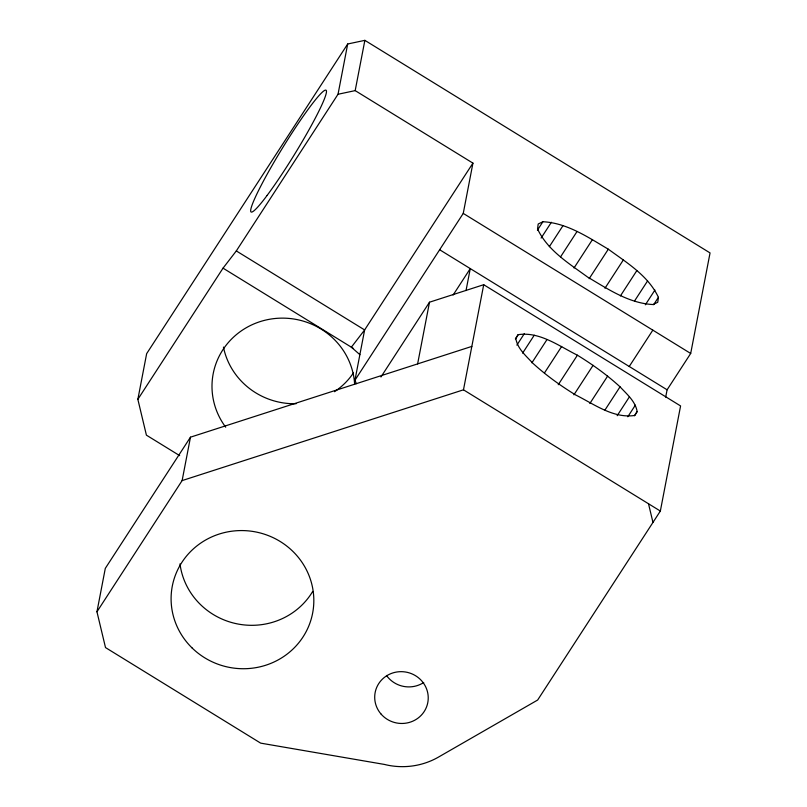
<?xml version="1.0" encoding="UTF-8"?>
<svg xmlns="http://www.w3.org/2000/svg" width="807" height="807" viewBox="0 0 807 807"><rect width="100%" height="100%" fill="white"/><g stroke="black" fill="none" stroke-linecap="round" stroke-linejoin="round"><path stroke-width="1.21" d="M658.411 297.329L657.766 302.272L653.055 304.542C628.905 303.371 607.863 288.987 587.637 277.094C569.137 263.536 547.56 250.463 537.553 228.956L538.188 224.013L542.899 221.733C567.049 222.914 588.091 237.298 608.317 249.192C626.817 262.749 648.404 275.812 658.411 297.329L653.62 304.703M380.954 376.99L429.506 302.201L483.716 284.71L680.583 405.941L660.348 511.053L537.654 700.032L438.372 757.158A71.46 68.999 10.9 0 1 384.364 764.421L260.671 743.136L105.505 647.577L96.951 611.787L105.303 568.37L190.482 437.172L471.843 346.405M179.679 455.642L146.41 435.155L137.856 399.354L146.652 353.658L347.696 43.992L364.865 40.35L710.049 252.924L690.691 353.466L667.096 389.801L665.684 397.125M96.951 611.787L182.12 480.589L190.482 437.172M137.856 399.354L223.035 268.156L236.31 250.927L338.022 94.258L347.696 43.992M338.022 94.258L355.181 90.616L364.865 40.35M356.361 383.698L354.949 380.218L364.633 329.942L472.932 163.135L355.181 90.616M417.623 363.896L429.506 302.201M354.949 380.218L463.248 213.401L472.932 163.135M466.022 290.56L470.269 268.6L453.11 295.039M182.12 480.589L463.48 389.821L483.716 284.71M518.124 334.683L515.814 338.577C517.6 348.917 526.174 355.998 532.933 363.311C546.016 375.295 560.472 385.635 575.562 394.926C593.881 404.004 613.421 418.772 634.847 415.444L637.157 411.55C635.381 401.21 626.797 394.129 620.038 386.825C606.965 374.831 592.499 364.492 577.409 355.201C559.1 346.122 539.55 331.354 518.124 334.683L515.391 338.9M537.432 230.166L542.899 221.733M541.104 238.085L551.373 222.278M549.335 246.68L563.014 225.607M560.623 256.787L577.035 231.498M516.884 345.124L524.409 333.533M574.019 267.995L592.489 239.538M522.613 353.133L534.244 335.218M531.904 362.807L546.954 339.626M589.16 278.697L608.317 249.192M544.574 372.784L561.682 346.435M604.968 288.24L623.438 259.793M558.252 384.707L577.409 355.201M620.412 295.917L636.824 270.627M634.564 300.961L647.567 280.947M573.928 394.825L593.084 365.329M645.348 304.804L654.931 290.056M589.836 403.51L607.621 376.112M629.238 366.489L652.833 330.144M604.988 410.006L620.038 386.825M617.173 415.696L629.49 396.731M627.806 416.755L635.331 405.164M634.423 415.766L637.157 411.55M463.248 213.401L690.691 353.466M439.654 249.746L667.096 389.801M463.48 389.821L660.348 511.053M236.31 250.927L364.633 329.942L351.358 347.181L359.872 354.656M223.035 268.156L353.496 348.503M648.505 503.76L652.964 522.422M423.725 682.51A26.802 25.874 10.9 0 1 386.492 675.459M353.426 372.925A71.46 68.999 10.9 0 1 334.512 391.708M296.088 403.732A71.46 68.999 10.9 0 1 223.448 347.091M225.688 427.185A71.46 68.999 10.9 0 1 259.44 321.832A71.46 68.999 10.9 0 1 354.636 384.404M312.692 591.45A71.46 68.999 10.9 0 1 236.713 623.771A71.46 68.999 10.9 0 1 179.991 563.871M380.854 713.832A26.802 25.874 10.9 0 0 426.56 706.902A26.802 25.874 10.9 0 0 396.983 671.969A26.802 25.874 10.9 0 0 380.854 713.832M267.097 195.445A71.46 6.789 -58.4 0 0 326.341 92.755A71.46 6.789 -58.4 0 0 272.181 165.344A71.46 6.789 -58.4 0 0 267.097 195.445M192.076 647.94A71.46 68.999 10.9 0 0 311.431 618.283A71.46 68.999 10.9 0 0 223.862 532.721A71.46 68.999 10.9 0 0 192.076 647.94"/></g></svg>
